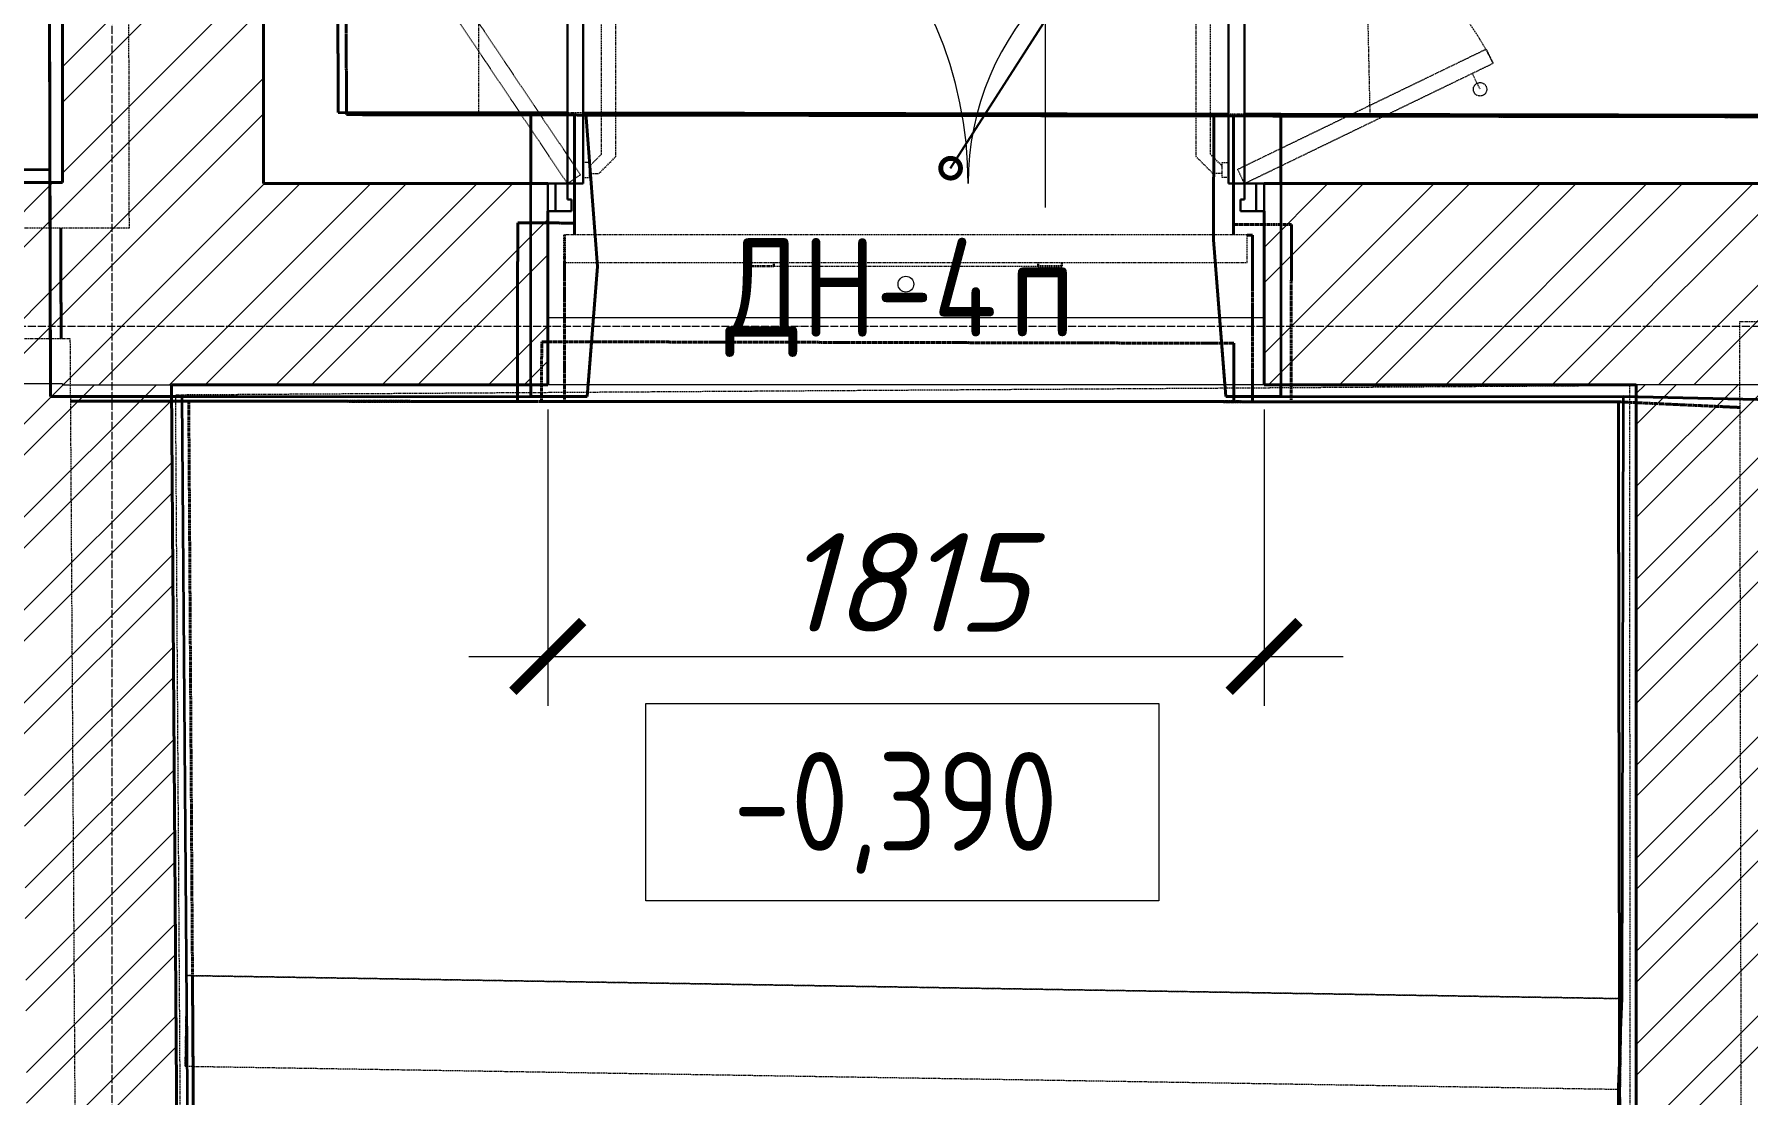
# Model space of a CAD drawing. Header units: millimetres. Extents: x 749182 to 2267578, y 70462 to 311449.
# Drawn here: x 1961583 to 1965924, y 94225 to 96914 of the extents above; entities that cross this region are included whole.
import ezdxf
from ezdxf import colors
from ezdxf.entities.mleader import LeaderData, LeaderLine
from ezdxf.math import Vec2, Vec3

# ---------------------------------------------------------------- set-up
doc = ezdxf.new("R2010")
doc.units = ezdxf.units.MM
for name, pattern in [('ADSK_Линия сетки', [25, 20, -2.5, 0, -2.5]), ('ADSK_Сверху', [4.5, 3, -1.5]), ('ADSK_Штриховая_ш2 п1', [3, 2, -1]), ('осеваяX2', [4, 2.5, -0.5, 0.5, -0.5])]:
    doc.linetypes.add(name, pattern=pattern)
doc.layers.get('Defpoints').update_dxf_attribs({"color": 255})
for name, color, linetype, lineweight in [('_ Окна', 7, 'Continuous', 30), ('Аннотация', 7, 'Continuous', 9), ('Витраж', 7, 'Continuous', 9), ('Двери', 7, 'Continuous', 20), ('Каркас', 7, 'Continuous', 9), ('Лестницы', 7, 'Continuous', 18), ('Марки дверей', 7, 'Continuous', 20), ('Окна', 7, 'Continuous', 18), ('Оси', 165, 'осеваяX2', 13), ('отметки', 7, 'Continuous', 20), ('Перекрытие', 7, 'Continuous', 18), ('Размер', 7, 'Continuous', 13), ('размеры', 7, 'Continuous', 9), ('Стены', 184, 'Continuous', 40), ('Стены внутренние', 7, 'Continuous', 18), ('Стены наружные', 7, 'Continuous', 18), ('Стены разрез', 7, 'Continuous', 35), ('Стены штриховка', 7, 'Continuous', 18)]:
    doc.layers.add(name, color=color, linetype=linetype, lineweight=lineweight)
doc.layers.add('Линии', color=7, linetype='Continuous', lineweight=9, true_color=0x00a600)
doc.styles.add('GOST 2.304_new', font='isocpeur.ttf', dxfattribs={"width": 0.9, "oblique": 15})
doc.styles.add('GOST Common_2', font='GOST_Common.ttf', dxfattribs={"width": 0.9, "height": 200})
doc.styles.add('М2', font='isocpeui.ttf')
doc.dimstyles.new('SPDS 1_100', dxfattribs={"dimscale": 100, "dimtxt": 2.5, "dimasz": 1.77, "dimexe": 1.25, "dimexo": 0.625, "dimtad": 1, "dimdec": 0, "dimrnd": 0.001, "dimzin": 9, "dimtxsty": 'М2', "dimblk": 'ARCHTICK', "dimcen": 2.5, "dimdle": 2, "dimclrt": 256, "dimadec": 0, "dimazin": 2, "dimtfac": 0.75, "dimtdec": 0, "dimtmove": 1, "dimatfit": 3, "dimfxl": 0, "dimtolj": 1, "dimlwd": 9, "dimlwe": 9, "dimarcsym": 0})
pattern_1 = [(45, (1958220.23, 75616.62), (-134.70384, 134.70384), []), (45, (1958310.03, 75616.62), (-134.70384, 134.70384), [])]
pattern_2 = [(45, (1958220.23, 75616.62), (-117.8655, 117.8655), []), (45, (1958298.8, 75616.62), (-117.8655, 117.8655), [])]

# ---------------------------------------------------------------- blocks, each defined once
blk = doc.blocks.new('Существующие стены 2 этаж - Существующие стены 2 этаж-699583-01 План 1-го этажа маркировочный')
at = {"layer": 'Стены', "color": 254, "linetype": 'ADSK_Сверху', "true_color": 0xe8c5d7}
for p, q in [((4107.4, 28782.9), (4153.7, 21093.4)), ((4153.7, 21093.4), (4147.7, 22088.8)), ((4731.2, 21092.5), (4153.7, 21093.4)), ((4153.7, 21093.4), (4731.2, 21092.5)), ((4730.8, 20818.6), (4731.2, 21092.5)), ((4731.2, 21092.5), (4730.8, 20788.8)), ((4730.8, 20788.8), (4731.2, 21092.5)), ((4731.2, 21092.5), (4730.8, 20818.6)), ((6401.1, 21090.1), (4731.2, 21092.5)), ((4731.2, 21092.5), (6401.1, 21090.1)), ((6400.6, 20788.8), (6401.1, 21090.1)), ((6401.1, 21090.1), (6400.6, 20788.8)), ((6401.1, 21090.1), (6400.7, 20814.8)), ((6400.7, 20814.8), (6401.1, 21090.1)), ((8436, 21087.1), (6401.1, 21090.1)), ((6401.1, 21090.1), (11494.2, 21082.7)), ((3429.5, 20805.4), (3430.4, 20525.9)), ((3430.4, 20525.9), (3429.5, 20805.4)), ((3430.4, 20525.9), (3429.5, 20805.4)), ((3429.5, 20805.4), (3430.4, 20525.9)), ((4587, 20678.9), (4587.3, 20818.9)), ((4587.3, 20818.9), (4587, 20678.9)), ((4587.3, 20818.9), (4730.8, 20818.6)), ((4730.8, 20818.6), (4587.3, 20818.9)), ((6400.7, 20814.8), (6547.5, 20814.5)), ((6547.5, 20814.5), (6400.7, 20814.8)), ((6547.5, 20814.5), (6547.2, 20674.5)), ((6547.2, 20674.5), (6547.5, 20814.5)), ((4705.7, 20718.8), (4705.7, 20788.8)), ((6448.7, 20788.2), (6435.7, 20788.2)), ((6435.7, 20788.2), (6448.7, 20788.2)), ((6448.7, 20648.2), (6448.7, 20788.2)), ((6448.7, 20788.2), (6448.7, 20648.2)), ((4705.7, 20718.8), (4705.7, 20648.8)), ((4705.7, 20648.8), (4705.7, 20718.8)), ((4586.3, 20366.4), (4587, 20678.9)), ((4587, 20678.9), (4586.3, 20366.4)), ((6547.2, 20674.5), (6546.5, 20365.7)), ((6546.5, 20365.7), (6547.2, 20674.5)), ((4705.7, 20648.8), (4705.6, 20366.4)), ((4705.6, 20366.4), (4705.7, 20648.8)), ((6448.5, 20365.7), (6448.7, 20648.2)), ((6448.7, 20648.2), (6448.5, 20365.7)), ((4647.6, 20366.4), (4648, 20517.7)), ((4648, 20517.7), (4647.6, 20366.4)), ((4648, 20517.7), (6401.9, 20513.8)), ((6401.9, 20513.8), (4648, 20517.7)), ((6401.9, 20513.8), (6401.5, 20365.7)), ((6401.5, 20365.7), (6401.9, 20513.8)), ((3453.9, 20366.9), (3753.8, 20366.7)), ((4705.6, 20366.4), (3453.9, 20366.9)), ((3753.8, 20366.7), (3453.9, 20366.9)), ((3453.9, 20366.9), (3753.8, 20366.7)), ((3753.8, 20366.7), (4586.3, 20366.4)), ((3763.2, 18910.4), (3753.8, 20366.7)), ((3753.8, 20366.7), (3763.2, 18910.4)), ((4647.6, 20366.4), (4586.3, 20366.4)), ((6401.5, 20365.7), (4647.6, 20366.4)), ((4647.6, 20366.4), (6401.5, 20365.7)), ((6401.5, 20365.7), (4647.6, 20366.4)), ((4705.6, 20366.4), (6448.5, 20365.7)), ((6546.5, 20365.7), (6401.5, 20365.7)), ((7375.8, 20365.3), (6448.5, 20365.7)), ((6546.5, 20365.7), (7375.8, 20365.3)), ((7375.8, 20365.3), (7684, 20351)), ((7684, 20351), (7375.8, 20365.3)), ((7684, 20351), (7375.8, 20365.3)), ((7375.8, 20365.3), (7378.6, 18852.3)), ((7378.6, 18852.3), (7375.8, 20365.3)), ((7375.8, 20365.3), (7684, 20351)), ((3788.4, 15011.2), (3764.7, 18680.6)), ((3764.7, 18680.6), (3788.4, 15011.2)), ((7379, 18622.5), (7385.6, 15017.7)), ((7385.6, 15017.7), (7379, 18622.5))]:
    blk.add_line(p, q, dxfattribs=at)
at = {"layer": 'Стены', "color": 254, "linetype": 'ADSK_Сверху', "true_color": 0xeacadb}
for p, q in [((3764.7, 18680.6), (3763.2, 18910.4)), ((3763.2, 18910.4), (3764.7, 18680.6)), ((7378.6, 18852.3), (7379, 18622.5)), ((7379, 18622.5), (7378.6, 18852.3))]:
    blk.add_line(p, q, dxfattribs=at)
blk = doc.blocks.new('Прямоугольный импост - 70х40_60мм-1229682-01 План 1-го этажа маркировочный')
at = {"layer": 'Витраж', "color": 253, "linetype": 'ADSK_Сверху', "true_color": 0xaaaaaa}
for p, q in [((4705.7, 20788.8), (4705.7, 20718.8)), ((5175.7, 20788.8), (4705.7, 20788.8)), ((4705.7, 20718.8), (5175.7, 20718.8))]:
    blk.add_line(p, q, dxfattribs=at)
blk = doc.blocks.new('Прямоугольный импост - 70х40_60мм-1229821-01 План 1-го этажа маркировочный')
at = {"layer": 'Витраж', "color": 253, "linetype": 'ADSK_Сверху', "true_color": 0xaaaaaa}
for p, q in [((6435.7, 20788.8), (5965.7, 20788.8)), ((6435.7, 20718.8), (6435.7, 20788.8)), ((5965.7, 20718.8), (6435.7, 20718.8))]:
    blk.add_line(p, q, dxfattribs=at)
blk = doc.blocks.new('Витраж-тент со смещением вовне - 60мм 30 сдвиг-1466996-01 План 1-го этажа маркировочный')
at = {"layer": '_ Окна', "color": 253, "linetype": 'ADSK_Сверху', "true_color": 0xaaaaaa}
for p, q in [((-395, -35), (-395, -45)), ((-395, -45), (-395, -35)), ((-335, -35), (-335, -45)), ((335, -35), (335, -45)), ((395, -45), (395, -35)), ((395, -45), (395, -35)), ((-335, -45), (-395, -45)), ((335, -45), (395, -45))]:
    blk.add_line(p, q, dxfattribs=at)
at = {"layer": 'Окна', "color": 253, "linetype": 'ADSK_Сверху', "true_color": 0xaaaaaa}
blk.add_line((-335, -45), (335, -45), dxfattribs=at)
blk = doc.blocks.new('Витраж-тент со смещением вовне - 60мм 30 сдвиг верхнее без сетки-1467095-01 План 1-го этажа маркировочный')
at = {"layer": '_ Окна', "color": 253, "linetype": 'ADSK_Сверху', "true_color": 0xaaaaaa}
for p, q in [((-395, -35), (-395, -45)), ((-395, -45), (-395, -35)), ((-335, -35), (-335, -45)), ((335, -35), (335, -45)), ((395, -45), (395, -35)), ((395, -45), (395, -35)), ((-335, -45), (-395, -45)), ((335, -45), (395, -45))]:
    blk.add_line(p, q, dxfattribs=at)
at = {"layer": 'Окна', "color": 253, "linetype": 'ADSK_Сверху', "true_color": 0xaaaaaa}
blk.add_line((-335, -45), (335, -45), dxfattribs=at)
blk = doc.blocks.new('Прямоугольный импост - 70х40_60мм-1464023-01 План 1-го этажа маркировочный')
at = {"layer": 'Витраж', "color": 253, "linetype": 'ADSK_Сверху', "true_color": 0xaaaaaa}
for p, q in [((5965.7, 20788.8), (5175.7, 20788.8)), ((5175.7, 20718.8), (5965.7, 20718.8))]:
    blk.add_line(p, q, dxfattribs=at)
blk = doc.blocks.new('Существующие стены 1 эт - Существующие стены 1 эт-653793-01 План 1-го этажа маркировочный')
at = {"layer": 'Стены'}
for p, q in [((4065.4, 43832), (4132.6, 21098.7)), ((3402.1, 20953.8), (3399.2, 22116.5)), ((4132.6, 21098.7), (4713.2, 21097.6)), ((4620.7, 21097.8), (4713.2, 21097.6)), ((4620.7, 21097.8), (4620.7, 20918.6)), ((4753.2, 21097.6), (6388.2, 21094.5)), ((4753.2, 21097.6), (4760.2, 21097.5)), ((4760.2, 21097.5), (6351.2, 21094.5)), ((4789.6, 20708.6), (4760.2, 21097.5)), ((4760.2, 21097.5), (4789.6, 20708.6)), ((6351.2, 21094.5), (6350.4, 20775.6)), ((6350.4, 20775.6), (6351.2, 21094.5)), ((6351.2, 21094.5), (6388.2, 21094.5)), ((6428.2, 21094.4), (10574.2, 21086.5)), ((6428.2, 21094.4), (6520.7, 21094.2)), ((6520.7, 20918.6), (6520.7, 21094.2)), ((567.9, 20978.1), (3402.1, 20953.8)), ((3402.2, 20921), (3402.1, 20953.8)), ((3402.1, 20953.8), (3402.2, 20921)), ((6381.1, 20378.6), (6350.4, 20775.6)), ((6350.4, 20775.6), (6378.8, 20408.6)), ((4789.6, 20708.6), (4763.3, 20378.6)), ((4765.7, 20408.6), (4789.6, 20708.6)), ((4620.7, 20408.6), (4620.7, 20378.6)), ((6520.7, 20378.6), (6520.7, 20408.6)), ((4763.3, 20378.6), (4620.7, 20378.6)), ((6520.7, 20378.6), (6381.1, 20378.6))]:
    blk.add_line(p, q, dxfattribs=at)
at = {"layer": 'Стены разрез'}
for p, q in [((4132.6, 21098.7), (4129.5, 22147.7)), ((3399.2, 22116.5), (3403.5, 20378.6)), ((4620.7, 21097.8), (4132.6, 21098.7)), ((4620.7, 20378.6), (4620.7, 21097.8)), ((8463.5, 21090.5), (6520.7, 21094.2)), ((6520.7, 21094.2), (6520.7, 20378.6)), ((3402.1, 20953.8), (3018.4, 20957.1)), ((3403.5, 20378.6), (3402.1, 20953.8)), ((3403.5, 20378.6), (4620.7, 20378.6)), ((3736.9, 20378.6), (3403.5, 20378.6)), ((3752.4, 18412), (3736.9, 20378.6)), ((6520.7, 20378.6), (7388, 20378.6)), ((7388, 20378.6), (7384.3, 18852.3)), ((7388, 20378.6), (7833.6, 20368.6)), ((7833.6, 20368.6), (7388, 20378.6)), ((7384.3, 18852.3), (7375.4, 18629.6)), ((7375.4, 18629.6), (7375.7, 17659.3))]:
    blk.add_line(p, q, dxfattribs=at)
blk = doc.blocks.new('AC_Дверь_Двупольная_Стальная - ДН-4п 1815х2100h-2039746-01 План 1-го этажа маркировочный')
at = {"layer": 'Двери', "lineweight": 30}
for p, q in [((-857.5, 1270), (-817.5, 1270)), ((-857.5, 255), (-857.5, 1270)), ((-817.5, 1270), (-817.5, 255)), ((857.5, 955), (817.5, 955)), ((817.5, 955), (817.5, 255)), ((857.5, 255), (857.5, 955)), ((-907.5, 255), (-887.5, 255)), ((-907.5, 185), (-907.5, 255)), ((-887.5, 255), (-857.5, 255)), ((-887.5, 185), (-887.5, 255)), ((-887.5, 255), (-887.5, 185)), ((-817.5, 255), (-857.5, 255)), ((-857.5, 255), (-857.5, 215)), ((817.5, 255), (857.5, 255)), ((887.5, 255), (857.5, 255)), ((857.5, 255), (857.5, 215)), ((887.5, 185), (887.5, 255)), ((907.5, 255), (887.5, 255)), ((887.5, 255), (887.5, 185)), ((907.5, 185), (907.5, 255)), ((-887.5, 185), (-907.5, 185)), ((-847.5, 185), (-887.5, 185)), ((-857.5, 215), (-847.5, 215)), ((-847.5, 215), (-847.5, 185)), ((857.5, 215), (847.5, 215)), ((847.5, 215), (847.5, 185)), ((847.5, 185), (887.5, 185)), ((887.5, 185), (907.5, 185))]:
    blk.add_line(p, q, dxfattribs=at)
at = {"layer": 'Двери', "linetype": 'ADSK_Сверху', "lineweight": 9}
for p, q in [((-817.5, 1255), (-801.5, 1255)), ((-801.5, 1216.5), (-817.5, 1216.5)), ((-801.5, 1255), (-801.5, 1216.5)), ((-801.5, 1235.8), (-801.5, 1244.5)), ((-801.5, 1244.5), (-777.8, 1244.5)), ((-801.5, 1225.7), (-771.4, 1195.6)), ((-777.8, 1244.5), (-735, 1201.7)), ((-771.4, 329.4), (-771.4, 1195.6)), ((-735, 323.4), (-735, 1201.7)), ((777.8, 929.5), (735, 886.7)), ((801.5, 929.5), (777.8, 929.5)), ((817.5, 940), (801.5, 940)), ((801.5, 940), (801.5, 901.5)), ((801.5, 920.8), (801.5, 929.5)), ((735, 323.4), (735, 886.7)), ((801.5, 910.7), (771.4, 880.6)), ((771.4, 329.4), (771.4, 880.6)), ((801.5, 901.5), (817.5, 901.5)), ((-801.5, 308.5), (-817.5, 308.5)), ((-801.5, 299.3), (-771.4, 329.4)), ((-801.5, 270), (-801.5, 308.5)), ((-777.8, 280.6), (-735, 323.4)), ((777.8, 280.6), (735, 323.4)), ((801.5, 299.3), (771.4, 329.4)), ((801.5, 270), (801.5, 308.5)), ((801.5, 308.5), (817.5, 308.5)), ((-817.5, 270), (-801.5, 270)), ((-801.5, 289.3), (-801.5, 280.6)), ((-801.5, 280.6), (-777.8, 280.6)), ((801.5, 280.6), (777.8, 280.6)), ((817.5, 270), (801.5, 270))]:
    blk.add_line(p, q, dxfattribs=at)
at = {"layer": 'Двери'}
for centre, radius, start, end in [((-857.5, 255), 1015, 360, 90), ((857.5, 255), 700, 90, 180)]:
    blk.add_arc(centre, radius, start, end, dxfattribs=at)
blk = doc.blocks.new('ADSK_Марка_Дверь - Марка типа и комментарии-2020407-01 План 1-го этажа маркировочный')
at = {"layer": 'Марки дверей', "lineweight": 9}
blk.add_circle((0, 0), 0.2, dxfattribs=at)
blk = doc.blocks.new('_ArchTick')
at = {"color": 0, "linetype": 'ByBlock', "const_width": 0.15}
blk.add_lwpolyline([(-0.5, -0.5), (0.5, 0.5)], dxfattribs=at)
blk = doc.blocks.new('*D2947')
at = {"layer": 'Defpoints', "color": 0, "lineweight": 20, "transparency": 16777216}
for p in [(1962883.5, 96025.3), (1964698.5, 96025.3), (1964698.5, 95336.5)]:
    blk.add_point(p, dxfattribs=at)
at = {"layer": 'размеры', "color": 0, "lineweight": 9, "transparency": 16777216}
for p, q in [((1962883.5, 95962.8), (1962883.5, 95211.5)), ((1964698.5, 95962.8), (1964698.5, 95211.5)), ((1962683.5, 95336.5), (1964898.5, 95336.5))]:
    blk.add_line(p, q, dxfattribs=at)
at = {"layer": 'размеры', "color": 0, "lineweight": 9, "transparency": 16777216, "xscale": 177, "yscale": 177, "zscale": 177, "rotation": 180}
blk.add_blockref('_ArchTick', (1962883.5, 95336.5), dxfattribs=at)
at = {"layer": 'размеры', "color": 0, "lineweight": 9, "transparency": 16777216, "xscale": 177, "yscale": 177, "zscale": 177}
blk.add_blockref('_ArchTick', (1964698.5, 95336.5), dxfattribs=at)
at = {"layer": 'размеры', "lineweight": 20, "transparency": 16777216, "insert": (1963791, 95524), "char_height": 250, "width": 515.472, "attachment_point": 5, "style": 'М2'}
blk.add_mtext('\\A1;1815', dxfattribs=at)
blk = doc.blocks.new('Высотные отметки - Рамка-5093-01 План 1-го этажа маркировочный')
at = {"layer": 'Аннотация', "lineweight": 20}
for p, q in [((-6.5, 0), (-6.5, 5)), ((-6.5, 5), (6.5, 5)), ((6.5, 5), (6.5, 0)), ((6.5, 0), (-6.5, 0))]:
    blk.add_line(p, q, dxfattribs=at)
blk = doc.blocks.new('_DotSmall')
at = {"color": 0, "linetype": 'ByBlock', "lineweight": 35, "const_width": 0.5}
blk.add_lwpolyline([(-0.0625, 0, 1), (0.0625, 0, 1)], format="xyb", close=True, dxfattribs=at)

msp = doc.modelspace()

# ---------------------------------------------------------------- hatches: boundary and pattern name
at = {"layer": 'Стены внутренние', "lineweight": 9}
h = msp.add_hatch(dxfattribs=at)
h.set_pattern_fill('FP_3', color=256, angle=45, style=0, pattern_type=2)
h.set_pattern_definition(pattern_1)
h.paths.add_polyline_path([(1961623.6448, 96027.6102), (1961653.7248, 96027.6102), (1961653.7248, 96537.6102), (1961238.6132, 96537.6102), (1961238.6132, 96027.6102), (1961622.3033, 96027.6102)])
h.paths.add_polyline_path([(1958968.7797, 96027.6102), (1959232.2917, 96027.6102), (1959232.2917, 96537.6102), (1958933.4014, 96537.6102), (1958936.941, 96027.6102), (1958964.0195, 96027.6102)])
h = msp.add_hatch(dxfattribs=at)
h.set_pattern_fill('FP_1', color=256, style=0, pattern_type=2)
h.set_pattern_definition(pattern_2)
h.paths.add_polyline_path([(1961605.5358, 88174.9328), (1961985.537, 88176.0895), (1961930.3466, 96025.2503), (1961653.7248, 96025.2503), (1961653.7248, 96027.6102), (1961550.3206, 96027.6102), (1961605.5277, 88176.0895)])
h = msp.add_hatch(dxfattribs=at)
h.set_pattern_fill('FP_1', color=256, style=0, pattern_type=2)
h.set_pattern_definition(pattern_2)
h.paths.add_polyline_path([(1965641.0333, 88567.2181), (1966021.0333, 88568.3748), (1966021.0333, 96025.2503), (1965641.0333, 96025.2503), (1965641.0333, 88568.3508)])
at = {"layer": 'Стены наружные', "lineweight": 9}
h = msp.add_hatch(dxfattribs=at)
h.set_pattern_fill('FP_3', color=256, angle=45, style=0, pattern_type=2)
h.set_pattern_definition(pattern_1)
h.paths.add_polyline_path([(1961653.7248, 96535.2503), (1962163.7248, 96535.2503), (1962163.7248, 97729.2406), (1961653.7248, 97729.2406), (1961653.7248, 96537.6102)])
h.paths.add_polyline_path([(1962163.7248, 99449.2406), (1962163.7248, 101684.2356), (1961653.7248, 101684.2356), (1961653.7248, 99449.2406), (1961758.7028, 99449.2406)])
h.paths.add_polyline_path([(1962034.9955, 103454.2356), (1962163.7248, 103454.2356), (1962163.7248, 105705.1761), (1961653.7248, 105705.176), (1961653.7248, 103454.2356), (1961897.4779, 103454.2356)])
h.paths.add_polyline_path([(1961705.9403, 107475.1761), (1962163.7248, 107475.1761), (1962163.7248, 109724.2612), (1961653.7248, 109724.2612), (1961653.7248, 107475.1761)])
h.paths.add_polyline_path([(1962027.8318, 111494.2612), (1962163.7248, 111494.2612), (1962163.7248, 119345.4873), (1961653.7248, 119345.4873), (1961653.7248, 111494.2612), (1961713.5779, 111494.2612)])
h = msp.add_hatch(dxfattribs=at)
h.set_pattern_fill('FP_3', color=256, angle=45, style=0, pattern_type=2)
h.set_pattern_definition(pattern_1)
h.paths.add_polyline_path([(1974873.5135, 96025.2503), (1976676.0611, 96025.2503), (1976676.0611, 96535.2503), (1968372.9686, 96535.2503), (1968372.9686, 96025.2503), (1972644.0457, 96025.2503)])
h.paths.add_polyline_path([(1966111.5957, 96025.2503), (1966642.9686, 96025.2503), (1966642.9686, 96535.2503), (1964698.4627, 96535.2503), (1964698.4627, 96025.2503), (1966109.8892, 96025.2503)])
h.paths.add_polyline_path([(1962820.6253, 96025.2503), (1962883.4627, 96025.2503), (1962883.4627, 96535.2503), (1961653.7248, 96535.2503), (1961654.0981, 96025.2503), (1962611.4404, 96025.2503)])

# ---------------------------------------------------------------- linework, layer by layer
at = {"layer": 'Аннотация'}
msp.add_line((1964144.7565, 96474.566), (1964144.7565, 97270.9079), dxfattribs=at)
at = {"layer": 'Каркас', "color": 253, "linetype": 'ADSK_Сверху', "true_color": 0xaaaaaa}
for p, q in [((1961968.6655, 94527.2766), (1961964.9744, 94297.5062)), ((1961968.6655, 94527.2766), (1965604.5503, 94468.8688)), ((1965600.8592, 94239.0984), (1965604.5503, 94468.8688)), ((1961964.9744, 94297.5062), (1965600.8592, 94239.0984))]:
    msp.add_line(p, q, dxfattribs=at)
at = {"layer": 'Каркас', "color": 253, "linetype": 'ADSK_Сверху', "true_color": 0xb2b2b2}
for p, q in [((1961964.9744, 94297.5062), (1961968.6655, 94527.2766)), ((1965604.5503, 94468.8688), (1961968.6655, 94527.2766)), ((1965604.5503, 94468.8688), (1965600.8592, 94239.0984)), ((1961964.9744, 94297.5062), (1965600.8592, 94239.0984))]:
    msp.add_line(p, q, dxfattribs=at)
at = {"layer": 'Лестницы', "linetype": 'ADSK_Сверху'}
for p, q in [((1965625.1758, 96022.8845), (1961940.0521, 95999.0509)), ((1961940.0521, 95999.0509), (1961951.6934, 94199.0886)), ((1965625.7737, 94078.7097), (1965625.1758, 96022.8845))]:
    msp.add_line(p, q, dxfattribs=at)
at = {"layer": 'Линии', "linetype": 'ADSK_Штриховая_ш2 п1'}
for p, q in [((1962933.4627, 96535.2503), (1962368.4459, 97378.4472)), ((1962966.6922, 96557.517), (1962401.6753, 97400.7139)), ((1964631.0374, 96571.2553), (1965261.1243, 96876.1986)), ((1965261.1243, 96876.1986), (1965278.5497, 96840.1937)), ((1964648.4627, 96535.2503), (1965278.5497, 96840.1937)), ((1965245.5859, 96774.2471), (1965225.9824, 96814.7527)), ((1962933.4627, 96535.2503), (1962966.6922, 96557.517)), ((1964631.0374, 96571.2553), (1964648.4627, 96535.2503)), ((1962883.4627, 96535.2503), (1962933.4627, 96535.2503)), ((1964648.4627, 96535.2503), (1964698.4627, 96535.2503))]:
    msp.add_line(p, q, dxfattribs=at)
msp.add_circle((1965245.5859, 96774.2471), 17, dxfattribs=at)
msp.add_arc((1964648.4627, 96535.2503), 700, 25.8255993, 90.0793911, dxfattribs=at)
at = {"layer": 'Оси', "linetype": 'ADSK_Линия сетки'}
for p, q in [((1961780.1361, 71313.2448), (1961780.1361, 120038.4712)), ((1947134.001, 96173.407), (2015361.944, 96173.407))]:
    msp.add_line(p, q, dxfattribs=at)
at = {"layer": 'Перекрытие', "linetype": 'ADSK_Сверху'}
for p, q in [((1961775.8052, 118933.9699), (1961822.67, 96422.2998)), ((1962708.8406, 96714.6825), (1962710.6907, 97690.9712)), ((1964945.0735, 97677.5381), (1964966.3291, 96710.4045)), ((1964966.3291, 96710.4045), (1962708.8406, 96714.6825)), ((1961822.67, 96422.2998), (1955438.5187, 96411.4485)), ((1965917.3078, 88469.6441), (1965903.7996, 96185.3196)), ((1965903.7996, 96185.3196), (1969136.7996, 96184.141)), ((1958812.9792, 96135.4632), (1961673.0712, 96142.624)), ((1961673.0712, 96142.624), (1961722.6287, 88314.1329))]:
    msp.add_line(p, q, dxfattribs=at)
at = {"layer": 'Перекрытие'}
for p, q in [((1964698.4627, 96195.2503), (1962883.4627, 96195.2503)), ((1964698.4627, 96025.2503), (1962883.4627, 96025.2503))]:
    msp.add_line(p, q, dxfattribs=at)
at = {"layer": 'Стены внутренние', "lineweight": 40}
for p, q in [((1961653.7248, 96537.6102), (1961238.6132, 96537.6102)), ((1961982.8652, 88556.0831), (1961930.3466, 96025.2503)), ((1965641.0333, 96025.2503), (1965641.0333, 88599.2183))]:
    msp.add_line(p, q, dxfattribs=at)
at = {"layer": 'Стены наружные', "lineweight": 40}
for p, q in [((1961653.7248, 97729.2406), (1961653.7248, 96537.6102)), ((1962163.7248, 96535.2503), (1962163.7248, 97729.2406)), ((1962883.4627, 96535.2503), (1962163.7248, 96535.2503)), ((1966642.9686, 96535.2503), (1964698.4627, 96535.2503)), ((1962883.4627, 96025.2503), (1962883.4627, 96465.2503)), ((1964698.4627, 96465.2503), (1964698.4627, 96025.2503)), ((1961930.3466, 96025.2503), (1962883.4627, 96025.2503)), ((1964698.4627, 96025.2503), (1965641.0333, 96025.2503))]:
    msp.add_line(p, q, dxfattribs=at)
at = {"layer": 'Стены штриховка'}
for p, q in [((1961653.7248, 96027.6102), (1961550.3206, 96027.6102)), ((1961653.7248, 96027.6102), (1961653.7248, 96025.2503)), ((1961653.7248, 96025.2503), (1961930.3466, 96025.2503)), ((1966021.0333, 96025.2503), (1965641.0333, 96025.2503))]:
    msp.add_line(p, q, dxfattribs=at)

# ---------------------------------------------------------------- block references
at = {"layer": '_ Окна', "color": 253, "linetype": 'ADSK_Сверху', "true_color": 0xaaaaaa}
for name in ['Витраж-тент со смещением вовне - 60мм 30 сдвиг-1466996-01 План 1-го этажа маркировочный', 'Витраж-тент со смещением вовне - 60мм 30 сдвиг верхнее без сетки-1467095-01 План 1-го этажа маркировочный']:
    msp.add_blockref(name, (1963790.9627, 96370.4615), dxfattribs=at)
at = {"layer": 'Аннотация', "lineweight": 20, "xscale": 99.99999999999993, "yscale": 99.99999999999993, "zscale": 99.99999999999993}
msp.add_blockref('Высотные отметки - Рамка-5093-01 План 1-го этажа маркировочный', (1963781.7804, 94717.1709), dxfattribs=at)
at = {"layer": 'Витраж', "color": 253, "linetype": 'ADSK_Сверху', "true_color": 0xaaaaaa}
for name in ['Прямоугольный импост - 70х40_60мм-1229682-01 План 1-го этажа маркировочный', 'Прямоугольный импост - 70х40_60мм-1464023-01 План 1-го этажа маркировочный', 'Прямоугольный импост - 70х40_60мм-1229821-01 План 1-го этажа маркировочный']:
    msp.add_blockref(name, (1958220.2258, 75616.6187), dxfattribs=at)
at = {"layer": 'Двери', "linetype": 'ADSK_Сверху', "lineweight": 9}
msp.add_blockref('AC_Дверь_Двупольная_Стальная - ДН-4п 1815х2100h-2039746-01 План 1-го этажа маркировочный', (1963790.9627, 96280.2503), dxfattribs=at)
at = {"layer": 'Марки дверей', "xscale": 99.99999999999993, "yscale": 99.99999999999993, "zscale": 99.99999999999993}
msp.add_blockref('ADSK_Марка_Дверь - Марка типа и комментарии-2020407-01 План 1-го этажа маркировочный', (1963790.9627, 96280.2503), dxfattribs=at)
at = {"layer": 'Стены', "color": 254, "linetype": 'ADSK_Сверху', "true_color": 0xe8c5d7}
msp.add_blockref('Существующие стены 2 этаж - Существующие стены 2 этаж-699583-01 План 1-го этажа маркировочный', (1958220.2258, 75616.6187), dxfattribs=at)
at = {"layer": 'Стены', "color": 243, "true_color": 0xbb5389}
msp.add_blockref('Существующие стены 1 эт - Существующие стены 1 эт-653793-01 План 1-го этажа маркировочный', (1958220.2258, 75616.6187), dxfattribs=at)

# ---------------------------------------------------------------- texts
at = {"layer": 'Марки дверей', "lineweight": 9, "char_height": 250, "attachment_point": 1, "style": 'GOST Common_2'}
for s, insert, width in [('ДН', (1963333.1335, 96397.2634), 461.772), ('-4', (1963714.1335, 96397.2634), 411.265687), ('\\fGOST Common|b0|i0|c204|p34|;\\W.9;п', (1964053.4616, 96397.2634), 194.810062)]:
    msp.add_mtext(s, dxfattribs=dict(at, insert=insert, width=width))
at = {"layer": 'отметки', "lineweight": 20, "insert": (1963353.1044, 95093.878), "char_height": 250, "width": 1028.822569, "attachment_point": 1, "line_spacing_factor": 1.022761, "style": 'GOST Common_2'}
msp.add_mtext('-0,390', dxfattribs=at)

# ---------------------------------------------------------------- dimensions: what is measured, and where the dimension line sits
at = {"layer": 'размеры', "lineweight": 20}
dim = msp.add_linear_dim(base=(1964698.4627, 95336.4914), p1=(1962883.4627, 96025.2503), p2=(1964698.4627, 96025.2503), dimstyle='SPDS 1_100', dxfattribs=at)
dim.commit()
dim.dimension.update_dxf_attribs({"geometry": '*D2947', "text_midpoint": (1963790.9627, 95523.9914)})

# ---------------------------------------------------------------- leaders
at = {"layer": 'Размер', "color": 210, "ltscale": 20}
ml = msp.add_multileader_mtext('Standard', dxfattribs=at)
ml.set_content('\\A1;РМ-3', color=210, style='GOST 2.304_new')
ml.set_leader_properties()
ml.set_arrow_properties(name='DOTSMALL')
ml.build(insert=Vec2(0, 0))
ml.multileader.update_dxf_attribs({"text_left_attachment_type": 6, "text_right_attachment_type": 6, "dogleg_length": 1, "arrow_head_size": 100})
ctx = ml.context
ctx.base_point, ctx.char_height, ctx.arrow_head_size, ctx.landing_gap_size, ctx.plane_origin = Vec3(1964860.7367, 98040.7255), 500, 100, 0, Vec3(1942791.5192, 240803.6002)
ctx.left_attachment, ctx.right_attachment, ctx.text_align_type = 6, 6, 1
notes = []
notes.append((ctx, [(1, (1, 1, 0), (1964840.7367, 98040.7255), (1, 0), 20, [(0, [(1963904.2091, 96574.1633)], 0, [])])]))
ctx.mtext.insert, ctx.mtext.rotation, ctx.mtext.width, ctx.mtext.alignment, ctx.mtext.flow_direction = Vec3(1965647.2113, 98640.7255), 6.283185307, 1286.674802, 2, 5
for ctx, leaders in notes:
    for number, flags, end, landing, length, lines in leaders:
        leader = LeaderData()
        leader.index, (leader.has_last_leader_line, leader.has_dogleg_vector, leader.attachment_direction) = number, flags
        leader.last_leader_point, leader.dogleg_vector, leader.dogleg_length = Vec3(end), Vec3(landing), length
        for number, points, colour, breaks in lines:
            line = LeaderLine()
            line.index, line.vertices, line.color, line.breaks = number, Vec3.list(points), colors.encode_raw_color(colour), breaks
            leader.lines.append(line)
        ctx.leaders.append(leader)

doc.saveas('drawing.dxf')
